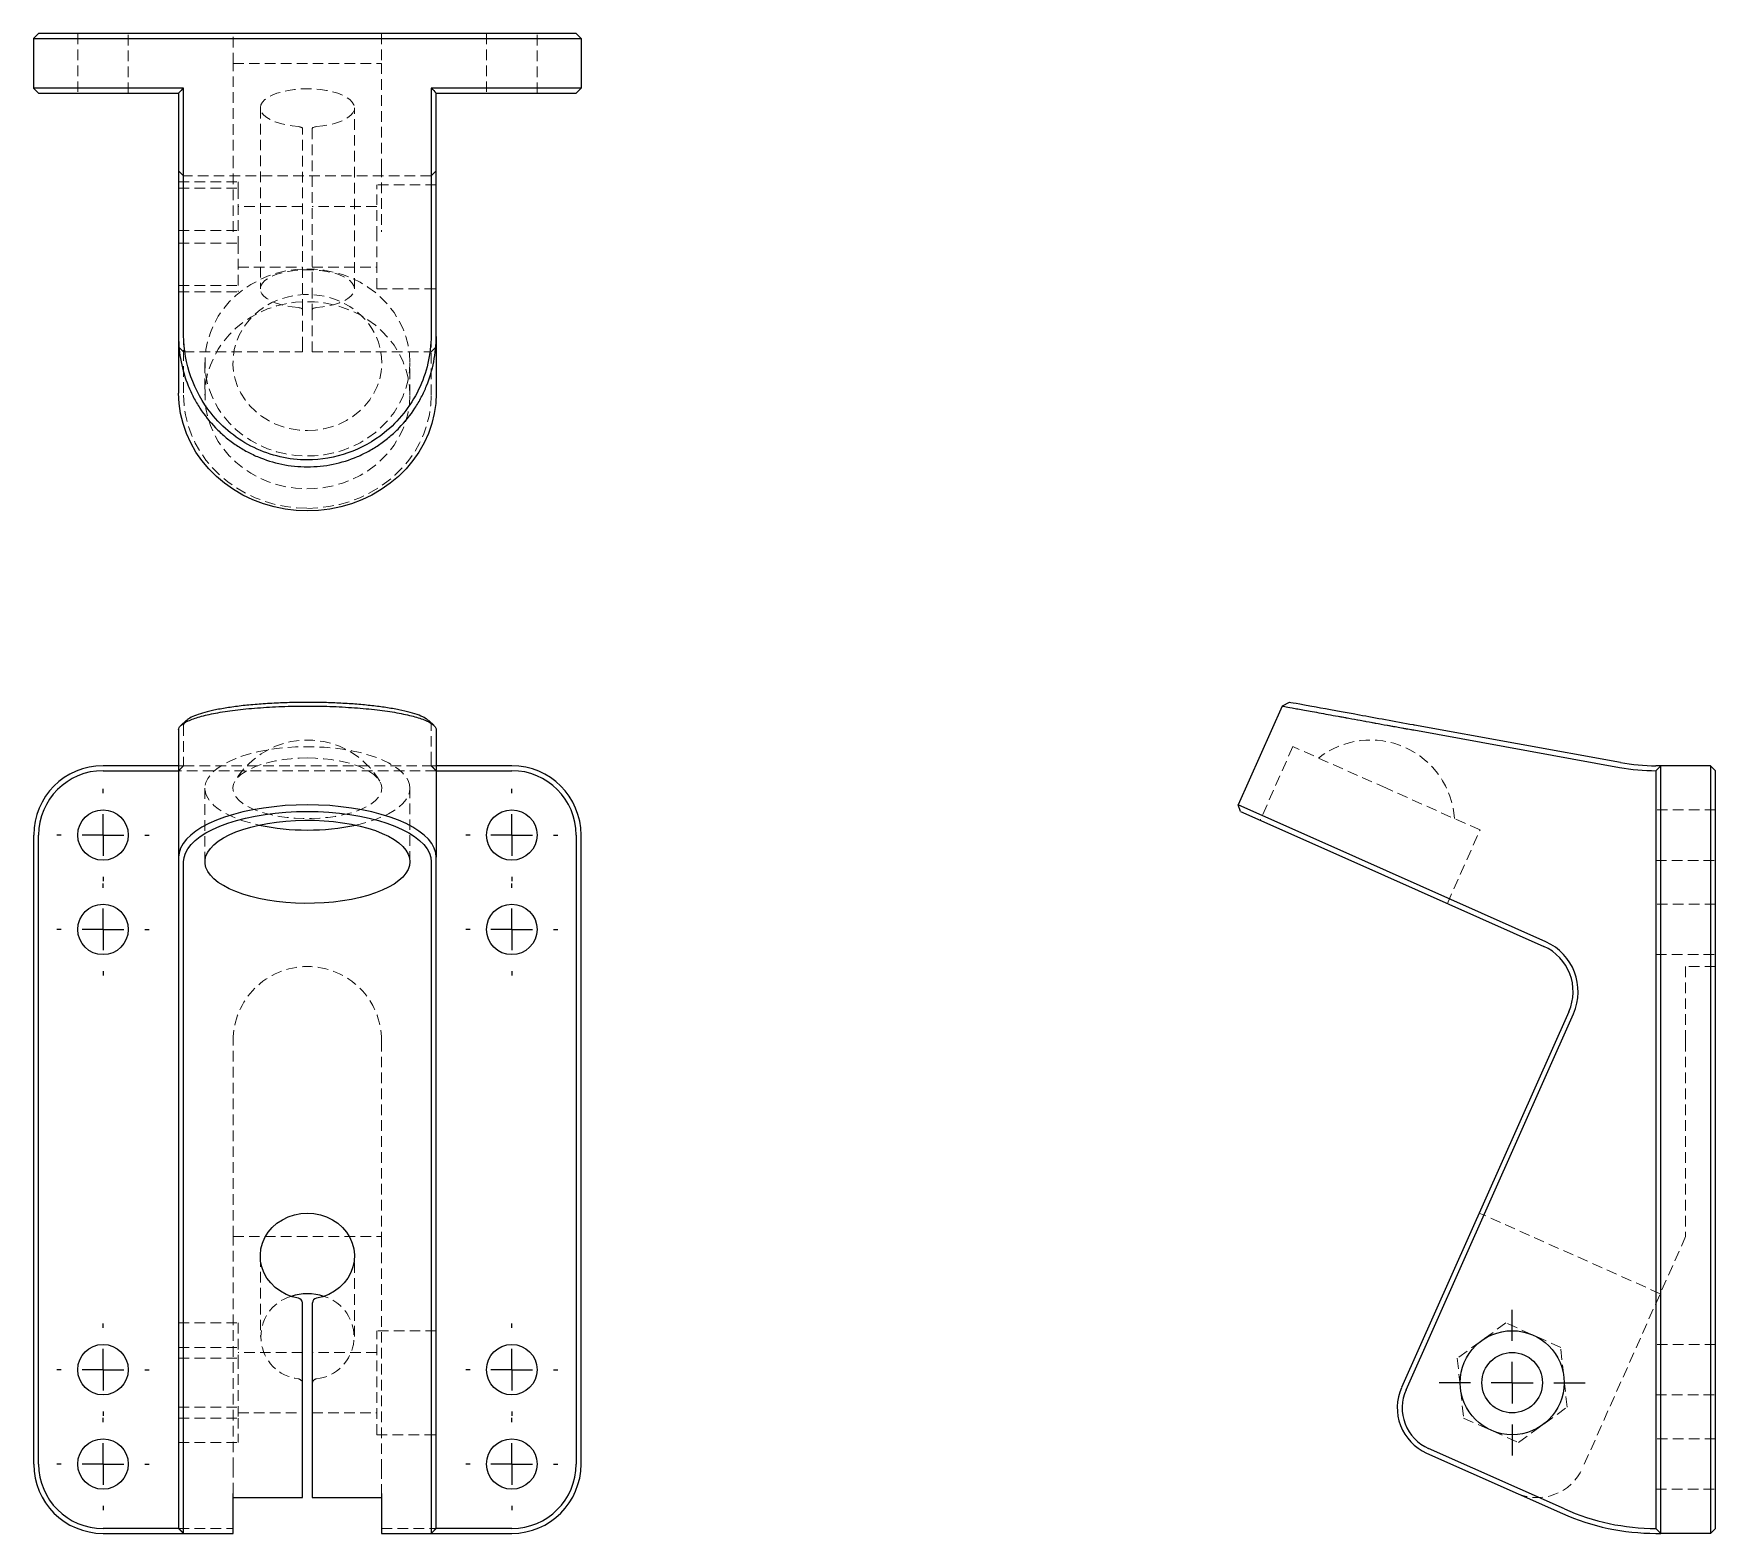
# Model space of a CAD drawing. Header units: millimetres. Extents: x 50 to 252, y 7 to 187.
import ezdxf

# ---------------------------------------------------------------- set-up
doc = ezdxf.new("R2010")
doc.units = ezdxf.units.MM
doc.linetypes.add('HIDDEN', pattern=[1.905, 1.27, -0.635])
doc.layers.add('10', color=7, linetype='Continuous')

# ---------------------------------------------------------------- blocks, each defined once
blk = doc.blocks.new('SW_CENTERMARKSYMBOL_0')
at = {"layer": '10', "color": 0}
for p, q in [((0, 5), (0, 5.52)), ((0, 0), (0, 2.5)), ((-5, 0), (-5.52, 0)), ((0, 0), (-2.5, 0)), ((0, 0), (0, -2.5)), ((0, 0), (2.5, 0)), ((5, 0), (5.52, 0)), ((0, -5), (0, -5.52))]:
    blk.add_line(p, q, dxfattribs=at)
blk = doc.blocks.new('SW_CENTERMARKSYMBOL_1')
at = {"layer": '10', "color": 0}
for p, q in [((0, 5), (0, 5.52)), ((0, 0), (0, 2.5)), ((-5, 0), (-5.52, 0)), ((0, 0), (-2.5, 0)), ((0, 0), (0, -2.5)), ((0, 0), (2.5, 0)), ((5, 0), (5.52, 0)), ((0, -5), (0, -5.52))]:
    blk.add_line(p, q, dxfattribs=at)
blk = doc.blocks.new('SW_CENTERMARKSYMBOL_2')
at = {"layer": '10', "color": 0}
for p, q in [((0, 5), (0, 5.52)), ((0, 0), (0, 2.5)), ((-5, 0), (-5.52, 0)), ((0, 0), (-2.5, 0)), ((0, 0), (0, -2.5)), ((0, 0), (2.5, 0)), ((5, 0), (5.52, 0)), ((0, -5), (0, -5.52))]:
    blk.add_line(p, q, dxfattribs=at)
blk = doc.blocks.new('SW_CENTERMARKSYMBOL_3')
at = {"layer": '10', "color": 0}
for p, q in [((0, 5), (0, 5.52)), ((0, 0), (0, 2.5)), ((-5, 0), (-5.52, 0)), ((0, 0), (-2.5, 0)), ((0, 0), (0, -2.5)), ((0, 0), (2.5, 0)), ((5, 0), (5.52, 0)), ((0, -5), (0, -5.52))]:
    blk.add_line(p, q, dxfattribs=at)
blk = doc.blocks.new('SW_CENTERMARKSYMBOL_4')
at = {"layer": '10', "color": 0}
for p, q in [((0, 5), (0, 5.52)), ((0, 0), (0, 2.5)), ((-5, 0), (-5.52, 0)), ((0, 0), (-2.5, 0)), ((0, 0), (0, -2.5)), ((0, 0), (2.5, 0)), ((5, 0), (5.52, 0)), ((0, -5), (0, -5.52))]:
    blk.add_line(p, q, dxfattribs=at)
blk = doc.blocks.new('SW_CENTERMARKSYMBOL_5')
at = {"layer": '10', "color": 0}
for p, q in [((0, 5), (0, 5.52)), ((0, 0), (0, 2.5)), ((-5, 0), (-5.52, 0)), ((0, 0), (-2.5, 0)), ((0, 0), (0, -2.5)), ((0, 0), (2.5, 0)), ((5, 0), (5.52, 0)), ((0, -5), (0, -5.52))]:
    blk.add_line(p, q, dxfattribs=at)
blk = doc.blocks.new('SW_CENTERMARKSYMBOL_6')
at = {"layer": '10', "color": 0}
for p, q in [((0, 5), (0, 5.52)), ((0, 0), (0, 2.5)), ((-5, 0), (-5.52, 0)), ((0, 0), (-2.5, 0)), ((0, 0), (0, -2.5)), ((0, 0), (2.5, 0)), ((5, 0), (5.52, 0)), ((0, -5), (0, -5.52))]:
    blk.add_line(p, q, dxfattribs=at)
blk = doc.blocks.new('SW_CENTERMARKSYMBOL_7')
at = {"layer": '10', "color": 0}
for p, q in [((0, 5), (0, 5.52)), ((0, 0), (0, 2.5)), ((-5, 0), (-5.52, 0)), ((0, 0), (-2.5, 0)), ((0, 0), (0, -2.5)), ((0, 0), (2.5, 0)), ((5, 0), (5.52, 0)), ((0, -5), (0, -5.52))]:
    blk.add_line(p, q, dxfattribs=at)
blk = doc.blocks.new('SW_CENTERMARKSYMBOL_8')
at = {"layer": '10', "color": 0}
for p, q in [((0, 5), (0, 8.73)), ((0, 0), (0, 2.5)), ((-5, 0), (-8.73, 0)), ((0, 0), (-2.5, 0)), ((0, 0), (0, -2.5)), ((0, 0), (2.5, 0)), ((5, 0), (8.73, 0)), ((0, -5), (0, -8.73))]:
    blk.add_line(p, q, dxfattribs=at)

msp = doc.modelspace()

# ---------------------------------------------------------------- linework, layer by layer
at = {"color": 7, "linetype": 'Continuous', "lineweight": 25}
for p, q in [((50.82, 186.57), (50.22, 185.97)), ((50.22, 185.97), (50.22, 180.05)), ((50.22, 185.97), (58.53, 185.97)), ((58.53, 186.57), (50.82, 186.57)), ((107.47, 186.57), (58.53, 186.57)), ((58.53, 185.97), (107.47, 185.97)), ((115.18, 186.57), (107.47, 186.57)), ((107.47, 185.97), (115.78, 185.97)), ((115.18, 186.57), (115.78, 185.97)), ((115.78, 185.97), (115.78, 180.05)), ((58.53, 180.05), (50.22, 180.05)), ((50.22, 180.05), (50.82, 179.45)), ((50.82, 179.45), (58.53, 179.45)), ((68.17, 180.05), (58.53, 180.05)), ((58.53, 179.45), (67.58, 179.45)), ((67.58, 179.45), (67.58, 175.11)), ((68.18, 175.21), (68.18, 179.45)), ((97.82, 179.45), (97.82, 175.21)), ((107.47, 180.05), (97.83, 180.05)), ((98.42, 175.11), (98.42, 179.45)), ((98.42, 179.45), (107.47, 179.45)), ((115.78, 180.05), (107.47, 180.05)), ((107.47, 179.45), (115.18, 179.45)), ((115.78, 180.05), (115.18, 179.45)), ((68.18, 150.56), (68.18, 175.21)), ((97.82, 175.21), (97.82, 150.56)), ((67.58, 175.11), (67.58, 150.45)), ((98.42, 150.45), (98.42, 175.11)), ((67.58, 150.45), (67.58, 150.31)), ((67.58, 150.31), (67.58, 143.52)), ((98.42, 150.31), (98.42, 150.45)), ((98.42, 150.31), (98.42, 143.52)), ((199.7, 106.06), (194.43, 94.22)), ((200.53, 106.5), (199.7, 106.06)), ((67.58, 103.21), (67.58, 87.95)), ((68.47, 104.31), (67.87, 103.75)), ((98.13, 103.75), (97.53, 104.31)), ((98.42, 103.21), (98.42, 87.95)), ((215.45, 103.19), (240.11, 98.71)), ((240.21, 99.29), (215.56, 103.77)), ((67.58, 98.91), (58.53, 98.91)), ((107.47, 98.91), (98.42, 98.91)), ((245.05, 98.91), (244.45, 98.32)), ((245.05, 90.61), (245.05, 98.91)), ((250.97, 98.91), (245.05, 98.91)), ((250.97, 98.91), (250.97, 90.61)), ((251.57, 98.32), (250.97, 98.91)), ((58.53, 98.32), (67.58, 98.32)), ((98.42, 98.32), (107.47, 98.32)), ((244.45, 98.32), (244.45, 90.61)), ((251.57, 90.61), (251.57, 98.32)), ((208.52, 87.95), (194.43, 94.22)), ((194.73, 93.44), (194.43, 94.22)), ((194.73, 93.44), (208.28, 87.41)), ((50.22, 90.61), (50.22, 15.3)), ((50.82, 15.3), (50.82, 90.61)), ((115.18, 90.61), (115.18, 15.3)), ((115.78, 15.3), (115.78, 90.61)), ((244.45, 90.61), (244.45, 15.3)), ((245.05, 15.3), (245.05, 90.61)), ((250.97, 90.61), (250.97, 15.3)), ((251.57, 15.3), (251.57, 90.61)), ((67.58, 87.95), (67.58, 77.82)), ((68.18, 77.28), (68.18, 87.41)), ((97.82, 87.41), (97.82, 77.28)), ((98.42, 77.82), (98.42, 87.95)), ((208.28, 87.41), (231.03, 77.28)), ((231.27, 77.82), (208.52, 87.95)), ((67.58, 77.82), (67.58, 69.21)), ((68.18, 69.45), (68.18, 77.28)), ((97.82, 77.28), (97.82, 69.45)), ((98.42, 69.21), (98.42, 77.82)), ((67.58, 69.21), (67.58, 24.2)), ((68.18, 24.45), (68.18, 69.45)), ((97.82, 69.45), (97.82, 24.45)), ((98.42, 24.2), (98.42, 69.21)), ((234.03, 69.45), (213.99, 24.45)), ((214.53, 24.2), (234.57, 69.21)), ((82.41, 24.45), (82.41, 34.62)), ((83.59, 34.62), (83.59, 24.45)), ((67.58, 24.2), (67.58, 17.16)), ((68.18, 16.62), (68.18, 24.45)), ((82.41, 16.62), (82.41, 24.45)), ((83.59, 24.45), (83.59, 16.62)), ((97.82, 24.45), (97.82, 16.62)), ((98.42, 17.16), (98.42, 24.2)), ((67.58, 17.16), (67.58, 9.92)), ((68.18, 9.38), (68.18, 16.62)), ((82.41, 11.79), (82.41, 16.62)), ((83.59, 16.62), (83.59, 11.79)), ((97.82, 16.62), (97.82, 9.38)), ((98.42, 9.92), (98.42, 17.16)), ((217, 16.62), (233.25, 9.38)), ((233.49, 9.92), (217.24, 17.16)), ((244.45, 15.3), (244.45, 7.59)), ((245.05, 7), (245.05, 15.3)), ((250.97, 15.3), (250.97, 7)), ((251.57, 7.59), (251.57, 15.3)), ((74.11, 9.38), (74.11, 11.79)), ((74.11, 11.28), (82.41, 11.28)), ((82.41, 11.28), (82.41, 11.79)), ((83.59, 11.79), (83.59, 11.28)), ((83.59, 11.28), (91.89, 11.28)), ((91.89, 11.79), (91.89, 9.38)), ((67.58, 9.92), (67.58, 7.59)), ((68.18, 7), (68.18, 9.38)), ((74.11, 7), (74.11, 9.38)), ((91.89, 9.38), (91.89, 7)), ((97.82, 9.38), (97.82, 7)), ((98.42, 7.59), (98.42, 9.92)), ((67.58, 7.59), (58.53, 7.59)), ((58.53, 7), (68.18, 7)), ((67.58, 7.59), (68.18, 7)), ((68.18, 7), (74.11, 7)), ((91.89, 7), (97.82, 7)), ((97.82, 7), (98.42, 7.59)), ((97.82, 7), (107.47, 7)), ((107.47, 7.59), (98.42, 7.59)), ((245.05, 7), (244.45, 7.59)), ((250.97, 7), (245.05, 7)), ((251.57, 7.59), (250.97, 7))]:
    msp.add_line(p, q, dxfattribs=at)
at = {"color": 7, "linetype": 'HIDDEN', "lineweight": 18}
for p, q in [((55.5, 186.57), (55.5, 179.45)), ((61.55, 179.45), (61.55, 186.57)), ((74.11, 183.01), (74.11, 186.57)), ((91.89, 186.57), (91.89, 183.01)), ((104.45, 186.57), (104.45, 179.45)), ((110.5, 179.45), (110.5, 186.57)), ((74.11, 183.01), (91.89, 183.01)), ((74.11, 170.66), (74.11, 183.01)), ((91.89, 183.01), (91.89, 170.66)), ((68.17, 180.05), (68.18, 180.05)), ((97.82, 180.05), (97.83, 180.05)), ((77.37, 177.68), (77.37, 156.01)), ((88.63, 156.01), (88.63, 177.68)), ((82.41, 153.52), (82.41, 175.19)), ((83.59, 175.19), (83.59, 153.52)), ((68.18, 169.54), (67.58, 170.14)), ((97.82, 169.54), (68.18, 169.54)), ((74.11, 162.83), (74.11, 170.66)), ((91.89, 170.66), (91.89, 162.83)), ((98.42, 170.14), (97.82, 169.54)), ((67.58, 168.81), (74.7, 168.81)), ((67.58, 168.05), (74.7, 168.05)), ((74.7, 168.81), (74.7, 168.05)), ((74.7, 168.05), (74.7, 161.49)), ((91.3, 162.24), (91.3, 168.46)), ((98.42, 168.46), (91.3, 168.46)), ((82.41, 165.86), (74.7, 165.86)), ((91.3, 165.86), (83.59, 165.86)), ((67.58, 162.99), (74.7, 162.99)), ((67.58, 161.49), (74.7, 161.49)), ((74.7, 161.49), (74.7, 155.67)), ((91.3, 156.01), (91.3, 162.24)), ((74.7, 158.62), (82.41, 158.62)), ((83.59, 158.62), (91.3, 158.62)), ((67.58, 156.42), (74.7, 156.42)), ((67.58, 155.67), (74.7, 155.67)), ((91.3, 156.01), (98.42, 156.01)), ((82.41, 148.99), (82.41, 153.52)), ((83.59, 153.52), (83.59, 148.99)), ((67.58, 149.07), (68.18, 148.48)), ((68.18, 150.56), (68.18, 143.28)), ((97.82, 143.28), (97.82, 150.56)), ((97.82, 148.48), (98.42, 149.07)), ((68.18, 148.48), (82.41, 148.48)), ((70.74, 147.19), (70.74, 143.28)), ((82.41, 148.48), (82.41, 148.99)), ((83.59, 148.99), (83.59, 148.48)), ((83.59, 148.48), (97.82, 148.48)), ((95.26, 143.28), (95.26, 147.19)), ((68.18, 103.77), (68.18, 99.29)), ((97.82, 99.29), (97.82, 103.77)), ((200.99, 101.2), (197.07, 92.4)), ((212.19, 96.21), (200.99, 101.2)), ((68.16, 98.91), (67.58, 98.91)), ((67.58, 98.32), (68.18, 98.91)), ((68.18, 99.29), (68.18, 98.91)), ((68.18, 98.91), (97.82, 98.91)), ((97.82, 98.91), (97.82, 99.29)), ((97.82, 98.91), (98.42, 98.32)), ((98.42, 98.91), (97.84, 98.91)), ((98.42, 98.32), (67.58, 98.32)), ((70.74, 96.21), (70.74, 87.41)), ((95.26, 87.41), (95.26, 96.21)), ((223.39, 91.22), (212.19, 96.21)), ((251.57, 93.63), (244.45, 93.63)), ((219.48, 82.42), (223.39, 91.22)), ((244.45, 87.58), (251.57, 87.58)), ((251.57, 82.34), (244.45, 82.34)), ((244.45, 76.29), (251.57, 76.29)), ((248.01, 74.87), (248.01, 65.98)), ((251.57, 74.87), (248.01, 74.87)), ((74.11, 42.54), (74.11, 65.98)), ((91.89, 65.98), (91.89, 42.54)), ((248.01, 65.98), (248.01, 42.54)), ((244.97, 35.7), (223.3, 45.35)), ((74.11, 14.8), (74.11, 42.54)), ((74.11, 42.54), (91.89, 42.54)), ((91.89, 42.54), (91.89, 14.8)), ((248.01, 42.54), (235.66, 14.8)), ((77.37, 40.2), (77.37, 30.56)), ((88.63, 30.56), (88.63, 40.2)), ((67.58, 32.19), (74.7, 32.19)), ((74.7, 32.19), (74.7, 27.96)), ((91.3, 18.81), (91.3, 31.26)), ((98.42, 31.26), (91.3, 31.26)), ((226.49, 32.19), (220.67, 27.96)), ((233.05, 29.26), (226.49, 32.19)), ((67.58, 29.26), (74.7, 29.26)), ((82.41, 28.66), (74.7, 28.66)), ((91.3, 28.66), (83.59, 28.66)), ((233.81, 22.11), (233.05, 29.26)), ((251.57, 29.62), (244.45, 29.62)), ((67.58, 27.96), (74.7, 27.96)), ((74.7, 27.96), (74.7, 20.81)), ((220.67, 27.96), (221.42, 20.81)), ((244.45, 23.57), (251.57, 23.57)), ((67.58, 22.11), (74.7, 22.11)), ((67.58, 20.81), (74.7, 20.81)), ((74.7, 21.42), (82.41, 21.42)), ((74.7, 20.81), (74.7, 17.89)), ((83.59, 21.42), (91.3, 21.42)), ((221.42, 20.81), (227.99, 17.89)), ((227.99, 17.89), (233.81, 22.11)), ((91.3, 18.81), (98.42, 18.81)), ((251.57, 18.33), (244.45, 18.33)), ((67.58, 17.89), (74.7, 17.89)), ((74.11, 11.79), (74.11, 14.8)), ((91.89, 14.8), (91.89, 11.79)), ((244.45, 12.28), (251.57, 12.28)), ((67.58, 7.59), (74.11, 7.59)), ((91.89, 7.59), (98.42, 7.59))]:
    msp.add_line(p, q, dxfattribs=at)
at = {"color": 7, "linetype": 'HIDDEN', "lineweight": 18, "flags": 128}
for points in [[(84.07, 175.43), (84.84, 175.51), (85.56, 175.64), (86.24, 175.8), (86.85, 176), (87.39, 176.24), (87.84, 176.51), (88.2, 176.79), (88.45, 177.1), (88.6, 177.41), (88.63, 177.73), (88.56, 178.05), (88.37, 178.37), (88.08, 178.67), (87.69, 178.95), (87.21, 179.2), (86.64, 179.42), (86, 179.61), (85.3, 179.77), (84.56, 179.88), (83.79, 179.94), (83, 179.97), (82.21, 179.94), (81.44, 179.88), (80.7, 179.77), (80, 179.61), (79.36, 179.42), (78.79, 179.2), (78.31, 178.95), (77.92, 178.67), (77.63, 178.37), (77.44, 178.05), (77.37, 177.73), (77.4, 177.41), (77.55, 177.1), (77.8, 176.79), (78.16, 176.51), (78.61, 176.24), (79.15, 176), (79.76, 175.8), (80.44, 175.64), (81.16, 175.51), (81.93, 175.43)], [(82.41, 175.19), (82.4, 175.23), (82.37, 175.27), (82.33, 175.31), (82.27, 175.34), (82.2, 175.37), (82.12, 175.4), (82.03, 175.42), (81.93, 175.43)], [(84.07, 175.43), (83.97, 175.42), (83.88, 175.4), (83.8, 175.37), (83.73, 175.34), (83.67, 175.31), (83.63, 175.27), (83.6, 175.23), (83.59, 175.19)], [(95.26, 147.19), (95.21, 146.14), (95.05, 145.1), (94.78, 144.08), (94.41, 143.09), (93.94, 142.13), (93.37, 141.22), (92.71, 140.35), (91.97, 139.55), (91.15, 138.82), (90.25, 138.16), (89.3, 137.58), (88.28, 137.08), (87.22, 136.67), (86.13, 136.36), (85, 136.14), (83.86, 136.02), (82.71, 135.99), (81.57, 136.07), (80.43, 136.24), (79.32, 136.51), (78.24, 136.87), (77.2, 137.32), (76.22, 137.86), (75.29, 138.48), (74.43, 139.18), (73.65, 139.95), (72.95, 140.78), (72.33, 141.67), (71.81, 142.6), (71.39, 143.58), (71.07, 144.59), (70.86, 145.62), (70.75, 146.67), (70.75, 147.72), (70.86, 148.76), (71.07, 149.79), (71.39, 150.8), (71.81, 151.78), (72.33, 152.72), (72.95, 153.6), (73.65, 154.44), (74.43, 155.2), (75.29, 155.9), (76.22, 156.52), (77.2, 157.06), (78.24, 157.52), (79.32, 157.88), (80.43, 158.15), (81.57, 158.32), (82.71, 158.39), (83.86, 158.37), (85, 158.24), (86.13, 158.02), (87.22, 157.71), (88.28, 157.3), (89.3, 156.8), (90.25, 156.22), (91.15, 155.56), (91.97, 154.83), (92.71, 154.03), (93.37, 153.17), (93.94, 152.25), (94.41, 151.3), (94.78, 150.3), (95.05, 149.28), (95.21, 148.24), (95.26, 147.19)], [(81.93, 153.76), (81.16, 153.84), (80.44, 153.97), (79.76, 154.13), (79.15, 154.34), (78.61, 154.57), (78.16, 154.84), (77.8, 155.12), (77.55, 155.43), (77.4, 155.75), (77.37, 156.07), (77.44, 156.39), (77.63, 156.7), (77.92, 157), (78.31, 157.28), (78.79, 157.53), (79.36, 157.76), (80, 157.95), (80.7, 158.1), (81.44, 158.21), (82.21, 158.28), (83, 158.3), (83.79, 158.28), (84.56, 158.21), (85.3, 158.1), (86, 157.95), (86.64, 157.76), (87.21, 157.53), (87.69, 157.28), (88.08, 157), (88.37, 156.7), (88.56, 156.39), (88.63, 156.07), (88.6, 155.75), (88.45, 155.43), (88.2, 155.12), (87.84, 154.84), (87.39, 154.57), (86.85, 154.34), (86.24, 154.13), (85.56, 153.97), (84.84, 153.84), (84.07, 153.76)], [(83, 139.04), (83.98, 139.09), (84.95, 139.24), (85.9, 139.49), (86.81, 139.82), (87.67, 140.25), (88.48, 140.76), (89.22, 141.35), (89.88, 142.01), (90.47, 142.74), (90.96, 143.51), (91.35, 144.33), (91.65, 145.19), (91.83, 146.07), (91.91, 146.97), (91.89, 147.86), (91.75, 148.75), (91.51, 149.62), (91.17, 150.46), (90.72, 151.26), (90.19, 152.02), (89.56, 152.71), (88.86, 153.34), (88.08, 153.89), (87.24, 154.36), (86.36, 154.74), (85.43, 155.03), (84.47, 155.23), (83.49, 155.33), (82.51, 155.33), (81.53, 155.23), (80.57, 155.03), (79.64, 154.74), (78.76, 154.36), (77.92, 153.89), (77.14, 153.34), (76.44, 152.71), (75.81, 152.02), (75.28, 151.26), (74.83, 150.46), (74.49, 149.62), (74.25, 148.75), (74.11, 147.86), (74.09, 146.97), (74.17, 146.07), (74.35, 145.19), (74.65, 144.33), (75.04, 143.51), (75.53, 142.74), (76.12, 142.01), (76.78, 141.35), (77.52, 140.76), (78.33, 140.25), (79.19, 139.82), (80.1, 139.49), (81.05, 139.24), (82.02, 139.09), (83, 139.04)], [(95.26, 143.28), (95.21, 144.32), (95.05, 145.36), (94.78, 146.39), (94.41, 147.38), (93.94, 148.34), (93.37, 149.25), (92.71, 150.11), (91.97, 150.91), (91.15, 151.65), (90.25, 152.31), (89.3, 152.89), (88.28, 153.38), (87.22, 153.79), (86.13, 154.11), (85, 154.33), (83.86, 154.45), (82.71, 154.47), (81.57, 154.4), (80.43, 154.23), (79.32, 153.96), (78.24, 153.6), (77.2, 153.15), (76.22, 152.61), (75.29, 151.99), (74.43, 151.29), (73.65, 150.52), (72.95, 149.69), (72.33, 148.8), (71.81, 147.86), (71.39, 146.89), (71.07, 145.88), (70.86, 144.85), (70.75, 143.8), (70.75, 142.75), (70.86, 141.7), (71.07, 140.67), (71.39, 139.66), (71.81, 138.69), (72.33, 137.75), (72.95, 136.86), (73.65, 136.03), (74.43, 135.26), (75.29, 134.56), (76.22, 133.94), (77.2, 133.4), (78.24, 132.95), (79.32, 132.59), (80.43, 132.32), (81.57, 132.15), (82.71, 132.08), (83.86, 132.1), (85, 132.22), (86.13, 132.44), (87.22, 132.76), (88.28, 133.17), (89.3, 133.66), (90.25, 134.24), (91.15, 134.9), (91.97, 135.64), (92.71, 136.44), (93.37, 137.3), (93.94, 138.21), (94.41, 139.17), (94.78, 140.16), (95.05, 141.19), (95.21, 142.23), (95.26, 143.28)], [(81.93, 153.76), (82.03, 153.75), (82.12, 153.73), (82.2, 153.71), (82.27, 153.68), (82.33, 153.64), (82.37, 153.6), (82.4, 153.56), (82.41, 153.52)], [(83.59, 153.52), (83.6, 153.56), (83.63, 153.6), (83.67, 153.64), (83.73, 153.68), (83.8, 153.71), (83.88, 153.73), (83.97, 153.75), (84.07, 153.76)], [(68.18, 143.28), (68.23, 142.09), (68.4, 140.92), (68.68, 139.77), (69.07, 138.64), (69.56, 137.55), (70.16, 136.5), (70.86, 135.51), (71.64, 134.57), (72.52, 133.7), (73.47, 132.9), (74.5, 132.18), (75.59, 131.55), (76.74, 131), (77.93, 130.55), (79.16, 130.19), (80.43, 129.94), (81.71, 129.78), (83, 129.73)], [(83, 129.73), (84.29, 129.78), (85.57, 129.94), (86.84, 130.19), (88.07, 130.55), (89.26, 131), (90.41, 131.55), (91.5, 132.18), (92.53, 132.9), (93.48, 133.7), (94.36, 134.57), (95.14, 135.51), (95.84, 136.5), (96.44, 137.55), (96.93, 138.64), (97.32, 139.77), (97.6, 140.92), (97.77, 142.09), (97.82, 143.28)], [(95.26, 96.21), (95.21, 96.67), (95.05, 97.14), (94.78, 97.59), (94.41, 98.04), (93.94, 98.46), (93.37, 98.87), (92.71, 99.25), (91.97, 99.61), (91.15, 99.94), (90.25, 100.23), (89.3, 100.49), (88.28, 100.71), (87.22, 100.89), (86.13, 101.03), (85, 101.13), (83.86, 101.18), (82.71, 101.19), (81.57, 101.16), (80.43, 101.08), (79.32, 100.97), (78.24, 100.8), (77.2, 100.6), (76.22, 100.36), (75.29, 100.09), (74.43, 99.78), (73.65, 99.43), (72.95, 99.06), (72.33, 98.67), (71.81, 98.25), (71.39, 97.82), (71.07, 97.37), (70.86, 96.91), (70.75, 96.44), (70.75, 95.97), (70.86, 95.51), (71.07, 95.05), (71.39, 94.6), (71.81, 94.16), (72.33, 93.75), (72.95, 93.35), (73.65, 92.98), (74.43, 92.64), (75.29, 92.33), (76.22, 92.05), (77.2, 91.81), (77.22, 91.81)], [(83, 99.84), (83.98, 99.81), (84.95, 99.75), (85.9, 99.64), (86.81, 99.49), (87.67, 99.3), (88.48, 99.07), (89.22, 98.81), (89.88, 98.51), (90.47, 98.19), (90.96, 97.85), (91.35, 97.48), (91.65, 97.1), (91.83, 96.71), (91.91, 96.31), (91.89, 95.91), (91.75, 95.51), (91.51, 95.13), (91.17, 94.75), (90.72, 94.39), (90.19, 94.06), (89.56, 93.75), (88.86, 93.47), (88.08, 93.23), (87.24, 93.02), (86.36, 92.85), (85.43, 92.72), (84.47, 92.63), (83.49, 92.59), (82.51, 92.59), (81.53, 92.63), (80.57, 92.72), (79.64, 92.85), (78.76, 93.02), (77.92, 93.23), (77.14, 93.47), (76.44, 93.75), (75.81, 94.06), (75.28, 94.39), (74.83, 94.75), (74.49, 95.13), (74.25, 95.51), (74.11, 95.91), (74.09, 96.31), (74.17, 96.71), (74.35, 97.1), (74.65, 97.48), (75.04, 97.85), (75.53, 98.19), (76.12, 98.51), (76.78, 98.81), (77.52, 99.07), (78.33, 99.3), (79.19, 99.49), (80.1, 99.64), (81.05, 99.75), (82.02, 99.81), (83, 99.84)], [(88.78, 91.81), (89.3, 91.93), (90.25, 92.19), (91.15, 92.48), (91.97, 92.81), (92.71, 93.16), (93.37, 93.55), (93.94, 93.95), (94.41, 94.38), (94.78, 94.82), (95.05, 95.28), (95.21, 95.74), (95.26, 96.21)]]:
    msp.add_lwpolyline(points, dxfattribs=at)
at = {"color": 7, "linetype": 'Continuous', "lineweight": 25, "flags": 128}
for points in [[(83, 129.43), (81.66, 129.49), (80.32, 129.65), (79.01, 129.91), (77.73, 130.28), (76.48, 130.75), (75.29, 131.32), (74.16, 131.98), (73.09, 132.73), (72.1, 133.56), (71.19, 134.46), (70.37, 135.44), (69.65, 136.47), (69.03, 137.56), (68.51, 138.7), (68.11, 139.87), (67.82, 141.07), (67.64, 142.29), (67.58, 143.52)], [(98.42, 143.52), (98.36, 142.29), (98.18, 141.07), (97.89, 139.87), (97.49, 138.7), (96.97, 137.56), (96.35, 136.47), (95.63, 135.44), (94.81, 134.46), (93.9, 133.56), (92.91, 132.73), (91.84, 131.98), (90.71, 131.32), (89.52, 130.75), (88.27, 130.28), (86.99, 129.91), (85.68, 129.65), (84.34, 129.49), (83, 129.43)], [(215.31, 103.21), (215.39, 103.2), (215.45, 103.19)], [(83, 94.22), (81.66, 94.2), (80.32, 94.13), (79.01, 94.01), (77.73, 93.85), (76.48, 93.64), (75.29, 93.38), (74.16, 93.09), (73.09, 92.76), (72.1, 92.39), (71.19, 91.98), (70.37, 91.55), (69.65, 91.09), (69.03, 90.6), (68.51, 90.1), (68.11, 89.58), (67.82, 89.04), (67.64, 88.5), (67.58, 87.95)], [(68.18, 87.41), (68.23, 87.94), (68.4, 88.46), (68.68, 88.97), (69.07, 89.47), (69.56, 89.96), (70.16, 90.43), (70.86, 90.87), (71.64, 91.29), (72.52, 91.68), (73.47, 92.03), (74.5, 92.35), (75.59, 92.63), (76.74, 92.88), (77.93, 93.08), (79.16, 93.24), (80.43, 93.35), (81.71, 93.42), (83, 93.44)], [(98.42, 87.95), (98.36, 88.5), (98.18, 89.04), (97.89, 89.58), (97.49, 90.1), (96.97, 90.6), (96.35, 91.09), (95.63, 91.55), (94.81, 91.98), (93.9, 92.39), (92.91, 92.76), (91.84, 93.09), (90.71, 93.38), (89.52, 93.64), (88.27, 93.85), (86.99, 94.01), (85.68, 94.13), (84.34, 94.2), (83, 94.22)], [(83, 93.44), (84.29, 93.42), (85.57, 93.35), (86.84, 93.24), (88.07, 93.08), (89.26, 92.88), (90.41, 92.63), (91.5, 92.35), (92.53, 92.03), (93.48, 91.68), (94.36, 91.29), (95.14, 90.87), (95.84, 90.43), (96.44, 89.96), (96.93, 89.47), (97.32, 88.97), (97.6, 88.46), (97.77, 87.94), (97.82, 87.41)], [(95.26, 87.41), (95.21, 86.95), (95.05, 86.48), (94.78, 86.03), (94.41, 85.58), (93.94, 85.16), (93.37, 84.75), (92.71, 84.37), (91.97, 84.01), (91.15, 83.68), (90.25, 83.39), (89.3, 83.13), (88.28, 82.91), (87.22, 82.73), (86.13, 82.59), (85, 82.49), (83.86, 82.44), (82.71, 82.43), (81.57, 82.46), (80.43, 82.54), (79.32, 82.65), (78.24, 82.82), (77.2, 83.02), (76.22, 83.26), (75.29, 83.53), (74.43, 83.84), (73.65, 84.19), (72.95, 84.56), (72.33, 84.95), (71.81, 85.37), (71.39, 85.8), (71.07, 86.25), (70.86, 86.71), (70.75, 87.18), (70.75, 87.65), (70.86, 88.11), (71.07, 88.57), (71.39, 89.02), (71.81, 89.46), (72.33, 89.87), (72.95, 90.27), (73.65, 90.64), (74.43, 90.98), (75.29, 91.29), (76.22, 91.57), (77.2, 91.81), (78.24, 92.01), (79.32, 92.17), (80.43, 92.29), (81.57, 92.37), (82.71, 92.4), (83.86, 92.39), (85, 92.33), (86.13, 92.23), (87.22, 92.09), (88.28, 91.91), (89.3, 91.69), (90.25, 91.43), (91.15, 91.14), (91.97, 90.81), (92.71, 90.46), (93.37, 90.07), (93.94, 89.67), (94.41, 89.24), (94.78, 88.8), (95.05, 88.34), (95.21, 87.88), (95.26, 87.41)], [(81.93, 35.15), (81.16, 35.34), (80.44, 35.62), (79.76, 35.99), (79.15, 36.45), (78.61, 36.98), (78.16, 37.57), (77.8, 38.22), (77.55, 38.9), (77.4, 39.61), (77.37, 40.33), (77.44, 41.05), (77.63, 41.76), (77.92, 42.43), (78.31, 43.05), (78.79, 43.63), (79.36, 44.13), (80, 44.56), (80.7, 44.9), (81.44, 45.15), (82.21, 45.3), (83, 45.35), (83.79, 45.3), (84.56, 45.15), (85.3, 44.9), (86, 44.56), (86.64, 44.13), (87.21, 43.63), (87.69, 43.05), (88.08, 42.43), (88.37, 41.76), (88.56, 41.05), (88.63, 40.33), (88.6, 39.61), (88.45, 38.9), (88.2, 38.22), (87.84, 37.57), (87.39, 36.98), (86.85, 36.45), (86.24, 35.99), (85.56, 35.62), (84.84, 35.34), (84.07, 35.15)]]:
    msp.add_lwpolyline(points, dxfattribs=at)
at = {"color": 7, "linetype": 'Continuous', "lineweight": 25}
for centre, radius in [((58.53, 90.61), 3.02), ((107.47, 90.61), 3.02), ((58.53, 79.31), 3.02), ((107.47, 79.31), 3.02), ((227.24, 25.04), 6.23), ((58.53, 26.6), 3.02), ((107.47, 26.6), 3.02), ((227.24, 25.04), 3.62), ((58.53, 15.3), 3.02), ((107.47, 15.3), 3.02)]:
    msp.add_circle(centre, radius, dxfattribs=at)
at = {"color": 7, "linetype": 'HIDDEN', "lineweight": 18}
for centre, radius, start, end in [((83, 91.91), 10.08, 30.6825, 149.3175), ((210.28, 91.91), 10.08, 3.7856, 128.2144), ((83, 65.98), 8.89, 0, 180), ((82.49, 30.53), 5.06, 106.6967, 263.602), ((83.52, 30.53), 5.06, 276.3206, 73.3806), ((81.85, 24.95), 0.557, 2.0675, 82.0751), ((84.15, 24.95), 0.557, 97.9249, 177.9325), ((230.24, 17.21), 5.93, 246, 336)]:
    msp.add_arc(centre, radius, start, end, dxfattribs=at)
at = {"color": 7, "linetype": 'Continuous', "lineweight": 25}
for centre, radius, start, end in [((58.53, 90.61), 8.3, 90, 180), ((107.47, 90.61), 8.3, 0, 90), ((244.45, 122.63), 24.31, 259.706, 270), ((244.45, 122.63), 23.72, 259.706, 270), ((58.53, 90.61), 7.71, 90, 180), ((107.47, 90.61), 7.71, 0, 90), ((83, 119.52), 28.31, 258.2095, 281.7905), ((228.61, 71.87), 5.93, 336, 66), ((228.61, 71.87), 6.52, 336, 66), ((83, 29.58), 6.12, 71.2976, 108.7024), ((81.85, 34.6), 0.557, 2.0675, 82.0751), ((84.15, 34.6), 0.557, 97.9249, 177.9325), ((219.41, 22.03), 5.93, 156, 246), ((219.41, 22.03), 5.34, 156, 246), ((58.53, 15.3), 8.3, 180, 270), ((58.53, 15.3), 7.71, 180, 270), ((107.47, 15.3), 7.71, 270, 0), ((107.47, 15.3), 8.3, 270, 0), ((244.45, 34.54), 27.54, 246, 270), ((244.45, 34.54), 26.95, 246, 270)]:
    msp.add_arc(centre, radius, start, end, dxfattribs=at)
for points in [[(68.17, 180.05), (67.98, 179.85), (67.78, 179.65), (67.58, 179.45)], [(68.18, 179.45), (68.18, 179.65), (68.17, 179.85), (68.17, 180.05)], [(97.83, 180.05), (97.83, 179.85), (97.82, 179.65), (97.82, 179.45)], [(97.83, 180.05), (98.02, 179.85), (98.22, 179.65), (98.42, 179.45)], [(68.18, 150.42), (68.18, 150.47), (68.18, 150.51), (68.18, 150.56)], [(97.82, 150.56), (97.82, 150.51), (97.82, 150.47), (97.82, 150.42)], [(215.56, 103.77), (215.51, 103.78), (215.47, 103.79), (215.42, 103.79)], [(245.05, 98.91), (244.85, 98.91), (244.65, 98.91), (244.45, 98.91)], [(244.45, 7), (244.65, 7), (244.85, 7), (245.05, 7)]]:
    msp.add_open_spline(points, degree=3, dxfattribs=at)
for points, knots in [([(67.58, 150.31), (67.58, 149.8), (67.61, 149.29), (67.7, 148.28), (67.78, 147.78), (68.07, 146.3), (68.35, 145.34), (68.92, 143.94), (69.13, 143.47), (69.6, 142.57), (69.85, 142.14), (70.68, 140.87), (71.31, 140.08), (72.37, 138.99), (72.75, 138.64), (73.53, 137.98), (74.33, 137.37), (75.2, 136.84), (76.09, 136.35), (76.55, 136.12), (77.97, 135.52), (78.94, 135.22), (80.44, 134.91), (80.94, 134.83), (81.97, 134.73), (82.48, 134.7), (83, 134.7)], [0, 0, 0, 0, 0.0625, 0.0625, 0.125, 0.125, 0.25, 0.25, 0.3125, 0.3125, 0.375, 0.375, 0.5, 0.5, 0.5625, 0.5625, 0.625, 0.6875, 0.6875, 0.75, 0.75, 0.875, 0.875, 0.9375, 0.9375, 1, 1, 1, 1]), ([(83, 135.53), (80.8, 135.53), (76.4, 136.54), (70.18, 141.51), (68.21, 147.06), (68.18, 150.42)], [0, 0, 0, 0, 0.446195, 0.892391, 1.561683, 1.561683, 1.561683, 1.561683]), ([(97.82, 150.42), (97.8, 148.18), (96.76, 143.72), (91.79, 137.47), (86.3, 135.53), (83, 135.53)], [1.579909, 1.579909, 1.579909, 1.579909, 2.026104, 2.4723, 3.141593, 3.141593, 3.141593, 3.141593]), ([(83, 134.7), (83.52, 134.7), (84.03, 134.73), (85.06, 134.83), (85.57, 134.91), (87.07, 135.22), (88.04, 135.52), (89.45, 136.12), (89.91, 136.35), (90.81, 136.84), (91.24, 137.11), (92.07, 137.68), (92.48, 137.99), (93.25, 138.64), (93.63, 138.99), (94.69, 140.09), (95.32, 140.87), (96.15, 142.14), (96.4, 142.58), (96.87, 143.48), (97.08, 143.94), (97.65, 145.34), (97.93, 146.3), (98.22, 147.78), (98.3, 148.29), (98.39, 149.3), (98.42, 149.8), (98.42, 150.31)], [0, 0, 0, 0, 0.0625, 0.0625, 0.125, 0.125, 0.25, 0.25, 0.3125, 0.3125, 0.375, 0.375, 0.4375, 0.4375, 0.5, 0.5, 0.625, 0.625, 0.6875, 0.6875, 0.75, 0.75, 0.875, 0.875, 0.9375, 0.9375, 1, 1, 1, 1]), ([(67.58, 103.21), (67.58, 103.3), (67.61, 103.39), (67.7, 103.58), (67.78, 103.67), (68.07, 103.93), (68.35, 104.11), (68.92, 104.36), (69.13, 104.45), (69.6, 104.61), (69.85, 104.7), (70.68, 104.93), (71.31, 105.08), (72.37, 105.28), (72.75, 105.34), (73.53, 105.46), (74.33, 105.57), (75.2, 105.67), (76.09, 105.76), (76.55, 105.8), (77.97, 105.91), (78.94, 105.97), (80.44, 106.02), (80.94, 106.04), (81.97, 106.06), (82.48, 106.06), (83, 106.06)], [0, 0, 0, 0, 0.0625, 0.0625, 0.125, 0.125, 0.25, 0.25, 0.3125, 0.3125, 0.375, 0.375, 0.5, 0.5, 0.5625, 0.5625, 0.625, 0.6875, 0.6875, 0.75, 0.75, 0.875, 0.875, 0.9375, 0.9375, 1, 1, 1, 1]), ([(83, 106.5), (82.28, 106.49), (80.84, 106.48), (78.73, 106.39), (76.7, 106.25), (74.81, 106.06), (73.1, 105.81), (71.62, 105.53), (70.4, 105.22), (69.45, 104.89), (68.8, 104.58), (68.59, 104.38), (68.5, 104.3)], [0, 0, 0, 0, 0.1046691, 0.2094718, 0.3145622, 0.4200989, 0.5261182, 0.6325609, 0.7333335, 0.8345453, 0.9361111, 1, 1, 1, 1]), ([(97.5, 104.31), (97.4, 104.4), (97.15, 104.62), (96.41, 104.95), (95.34, 105.3), (94, 105.61), (92.46, 105.88), (90.76, 106.1), (88.95, 106.28), (87.03, 106.4), (85.04, 106.48), (83.68, 106.49), (83, 106.5)], [0, 0, 0, 0, 0.075241, 0.182986, 0.290397, 0.397378, 0.503793, 0.60362, 0.70309, 0.802273, 0.901207, 1, 1, 1, 1]), ([(83, 106.06), (83.52, 106.06), (84.03, 106.06), (85.06, 106.04), (85.57, 106.02), (87.07, 105.96), (88.04, 105.9), (89.45, 105.79), (89.91, 105.75), (90.81, 105.66), (91.24, 105.62), (92.07, 105.51), (92.48, 105.46), (93.25, 105.34), (93.63, 105.28), (94.69, 105.07), (95.32, 104.93), (96.15, 104.7), (96.4, 104.62), (96.87, 104.45), (97.08, 104.37), (97.65, 104.11), (97.93, 103.94), (98.22, 103.67), (98.3, 103.58), (98.39, 103.39), (98.42, 103.3), (98.42, 103.21)], [0, 0, 0, 0, 0.0625, 0.0625, 0.125, 0.125, 0.25, 0.25, 0.3125, 0.3125, 0.375, 0.375, 0.4375, 0.4375, 0.5, 0.5, 0.625, 0.625, 0.6875, 0.6875, 0.75, 0.75, 0.875, 0.875, 0.9375, 0.9375, 1, 1, 1, 1]), ([(199.7, 106.06), (199.7, 106.06), (199.73, 106.06), (199.83, 106.04), (199.91, 106.02), (200.22, 105.96), (200.52, 105.9), (201.12, 105.79), (201.35, 105.75), (201.84, 105.66), (202.11, 105.62), (202.68, 105.51), (202.99, 105.46), (203.64, 105.34), (203.99, 105.28), (205.09, 105.07), (205.87, 104.93), (207.14, 104.7), (207.58, 104.62), (208.48, 104.45), (208.94, 104.37), (210.34, 104.11), (211.3, 103.94), (212.78, 103.67), (213.29, 103.58), (214.3, 103.39), (214.8, 103.3), (215.31, 103.21)], [0, 0, 0, 0, 0.0625, 0.0625, 0.125, 0.125, 0.25, 0.25, 0.3125, 0.3125, 0.375, 0.375, 0.4375, 0.4375, 0.5, 0.5, 0.625, 0.625, 0.6875, 0.6875, 0.75, 0.75, 0.875, 0.875, 0.9375, 0.9375, 1, 1, 1, 1]), ([(215.42, 103.79), (213.18, 104.2), (208.72, 105.01), (202.47, 106.15), (200.53, 106.5), (200.53, 106.5)], [1.579909, 1.579909, 1.579909, 1.579909, 2.026104, 2.4723, 3.141593, 3.141593, 3.141593, 3.141593])]:
    msp.add_open_spline(points, degree=3, knots=knots, dxfattribs=at)
at = {"color": 7, "linetype": 'HIDDEN', "lineweight": 18}
for points, knots in [([(215.31, 103.21), (214.69, 103.32), (213.62, 103.52), (212.13, 103.78), (210.82, 104.02), (209.54, 104.25), (208.3, 104.48), (207.23, 104.68), (206.61, 104.79), (206.36, 104.84)], [0, 0, 0, 0, 0.196316, 0.336006, 0.475695, 0.619459, 0.763221, 0.902475, 1, 1, 1, 1]), ([(68.5, 104.3), (68.44, 104.26), (68.22, 104.09), (68.2, 103.92), (68.18, 103.79)], [0, 0, 0, 0, 0.271052, 1, 1, 1, 1]), ([(97.82, 103.79), (97.8, 103.93), (97.78, 104.1), (97.55, 104.27), (97.5, 104.31)], [0, 0, 0, 0, 0.767482, 1, 1, 1, 1])]:
    msp.add_open_spline(points, degree=3, knots=knots, dxfattribs=at)
for points in [[(68.18, 103.79), (68.18, 103.79), (68.18, 103.78), (68.18, 103.77)], [(97.82, 103.77), (97.82, 103.78), (97.82, 103.79), (97.82, 103.79)], [(68.17, 98.91), (67.98, 98.72), (67.78, 98.52), (67.58, 98.32)], [(97.83, 98.91), (98.02, 98.72), (98.22, 98.52), (98.42, 98.32)], [(68.18, 7), (67.98, 7.2), (67.78, 7.4), (67.58, 7.59)], [(97.82, 7), (98.02, 7.2), (98.22, 7.4), (98.42, 7.59)]]:
    msp.add_open_spline(points, degree=3, dxfattribs=at)

# ---------------------------------------------------------------- block references
at = {"layer": '10'}
for name, p in [('SW_CENTERMARKSYMBOL_0', (58.53, 90.61)), ('SW_CENTERMARKSYMBOL_4', (107.47, 90.61)), ('SW_CENTERMARKSYMBOL_2', (58.53, 79.31)), ('SW_CENTERMARKSYMBOL_5', (107.47, 79.31)), ('SW_CENTERMARKSYMBOL_8', (227.24, 25.04)), ('SW_CENTERMARKSYMBOL_3', (58.53, 26.6)), ('SW_CENTERMARKSYMBOL_7', (107.47, 26.6)), ('SW_CENTERMARKSYMBOL_1', (58.53, 15.3)), ('SW_CENTERMARKSYMBOL_6', (107.47, 15.3))]:
    msp.add_blockref(name, p, dxfattribs=at)

doc.saveas('drawing.dxf')
